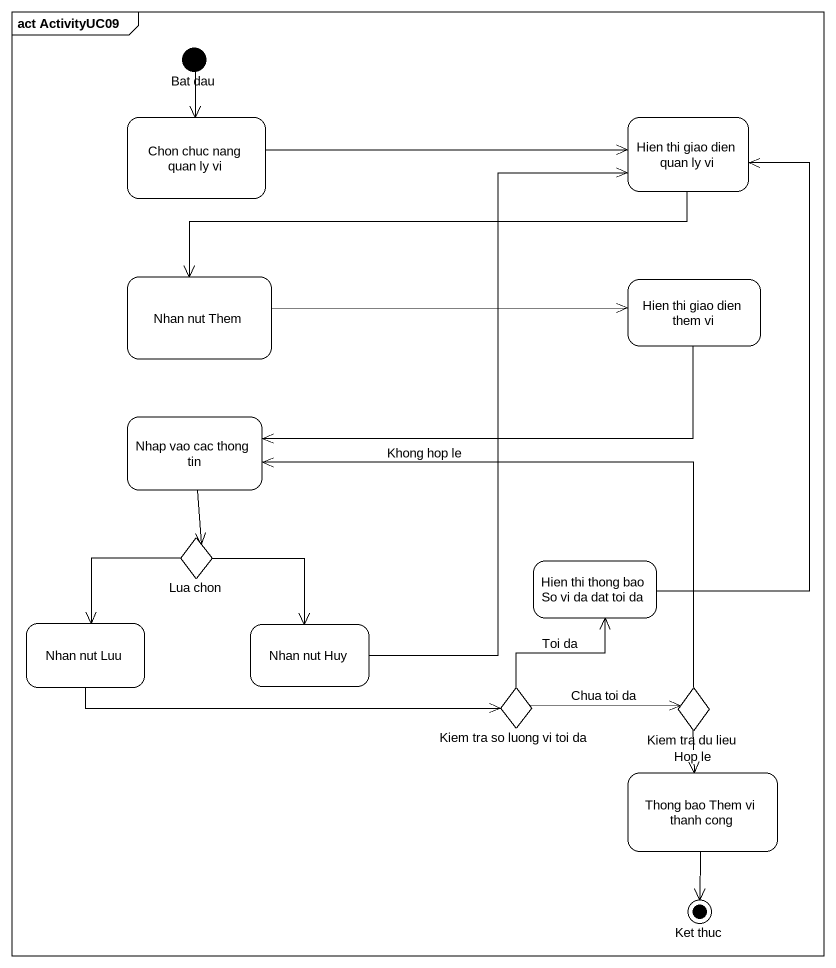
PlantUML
@startuml
mainframe act ActivityUC09
hide empty description
state "Bat dau" as Bat_dau <<start>> #FFFFFF
state "Chon chuc nang quan ly vi" as Chon_chuc_nang_quan_ly_vi #FFFFFF
state "Hien thi giao dien quan ly vi" as Hien_thi_giao_dien_quan_ly #FFFFFF
state "Nhan nut Them" as Nhan_nut_Them #FFFFFF
state "Hien thi giao dien them vi" as Hien_thi_giao_dien_them_vi #FFFFFF
state "Nhap vao cac thong tin" as Nhap_vao_cac_thong_tin #FFFFFF
state "Lua chon" as Lua_chon <<choice>> #FFFFFF
state "Hien thi thong bao So vi da dat toi da" as Hien_thi_thong_bao_So_vi_da #FFFFFF
state "Nhan nut Luu" as Nhan_nut_Luu #FFFFFF
state "Nhan nut Huy" as Nhan_nut_Huy #FFFFFF
state "Kiem tra so luong vi toi da" as Kiem_tra_so_luong_vi_toi_da <<choice>> #FFFFFF
state "Kiem tra du lieu" as Kiem_tra_du_lieu <<choice>> #FFFFFF
state "Thong bao Them vi thanh cong" as Thong_bao_Them_vi_thanh_cong #FFFFFF
state "Ket thuc" as Ket_thuc <<end>> #FFFFFF
Bat_dau --> Chon_chuc_nang_quan_ly_vi
Chon_chuc_nang_quan_ly_vi -right-> Hien_thi_giao_dien_quan_ly
Hien_thi_giao_dien_quan_ly -left-> Nhan_nut_Them
Nhan_nut_Them -right-> Hien_thi_giao_dien_them_vi
Hien_thi_giao_dien_them_vi -left-> Nhap_vao_cac_thong_tin
Nhap_vao_cac_thong_tin --> Lua_chon
Lua_chon --> Nhan_nut_Luu
Lua_chon --> Nhan_nut_Huy
Hien_thi_thong_bao_So_vi_da -up-> Hien_thi_giao_dien_quan_ly
Nhan_nut_Luu -right-> Kiem_tra_so_luong_vi_toi_da
Nhan_nut_Huy -up-> Hien_thi_giao_dien_quan_ly
Kiem_tra_so_luong_vi_toi_da -up-> Hien_thi_thong_bao_So_vi_da : Toi da
Kiem_tra_so_luong_vi_toi_da -right-> Kiem_tra_du_lieu : Chua toi da
Kiem_tra_du_lieu -left-> Nhap_vao_cac_thong_tin : Khong hop le
Kiem_tra_du_lieu --> Thong_bao_Them_vi_thanh_cong : Hop le
Thong_bao_Them_vi_thanh_cong --> Ket_thuc
@enduml
